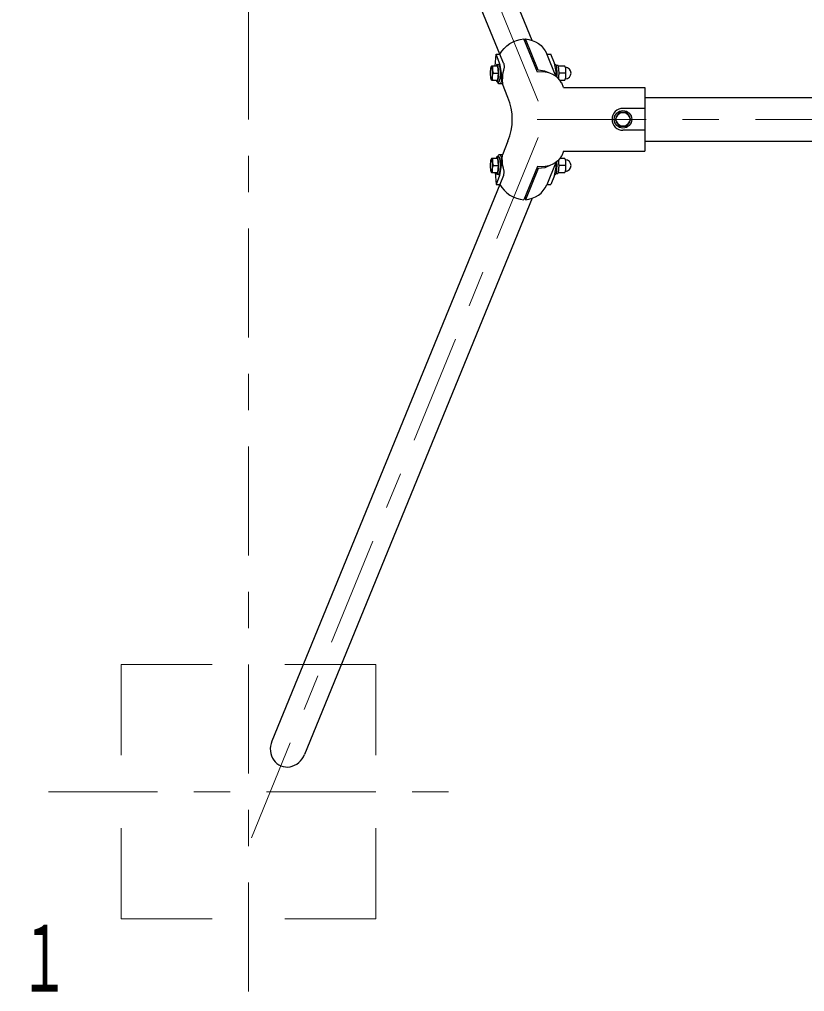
# Model space of a CAD drawing. Units: millimetres on the paper. Extents: x 200 to 618, y 141 to 438.
# Drawn here: x 237.03 to 258.62, y 325.09 to 351.84 of the extents above; entities that cross this region are included whole.
import ezdxf

# ---------------------------------------------------------------- set-up
doc = ezdxf.new("R2010")
doc.units = ezdxf.units.MM
doc.linetypes.add('USER1', pattern=[4.5, 2.5, -2])
doc.linetypes.add('USER2', pattern=[6, 3, -1, 1, -1])
doc.layers.add('線', color=2, linetype='Continuous', lineweight=25)
doc.layers.add('補助', color=2, linetype='Continuous', lineweight=13)
doc.styles.add('ＭＳ ゴシック', font='')
doc.styles.get('ＭＳ ゴシック').set_extended_font_data('MS Gothic')

msp = doc.modelspace()

# ---------------------------------------------------------------- linework, layer by layer
at = {"layer": '線', "color": 1, "linetype": 'USER2', "lineweight": 13}
for p, q in [((243.329, 325.092), (243.329, 373.092)), ((251.293, 349.592), (243.409, 368.864)), ((251.269, 349.092), (309.869, 349.092)), ((251.293, 348.592), (243.409, 329.32)), ((237.829, 330.592), (248.829, 330.592))]:
    msp.add_line(p, q, dxfattribs=at)
at = {"layer": '線', "color": 7}
for p, q in [((251.133, 351.265), (244.872, 366.57)), ((250.239, 350.884), (243.973, 366.202)), ((250.112, 350.554), (250.137, 350.884)), ((250.137, 350.884), (250.246, 350.884)), ((251.783, 350.28), (251.531, 350.896)), ((250.195, 350.089), (250.181, 350.124)), ((250.314, 350.068), (250.229, 350.068)), ((250.466, 349.695), (250.314, 350.068)), ((251.995, 349.972), (251.944, 350.096)), ((251.995, 349.972), (254.229, 349.972)), ((254.229, 349.972), (254.229, 348.212)), ((254.229, 349.697), (260.329, 349.697)), ((254.229, 349.392), (253.629, 349.392)), ((254.229, 348.792), (253.629, 348.792)), ((250.466, 348.489), (250.314, 348.117)), ((254.229, 348.487), (260.329, 348.487)), ((250.195, 348.095), (250.181, 348.06)), ((250.314, 348.117), (250.229, 348.117)), ((251.995, 348.212), (251.944, 348.088)), ((251.995, 348.212), (254.229, 348.212)), ((251.783, 347.904), (251.531, 347.288)), ((250.112, 347.63), (250.137, 347.301)), ((250.239, 347.301), (243.973, 331.982)), ((250.137, 347.301), (250.246, 347.301)), ((251.535, 347.301), (251.645, 347.301)), ((251.133, 346.919), (244.872, 331.614))]:
    msp.add_line(p, q, dxfattribs=at)
at = {"layer": '線'}
for p, q in [((251.276, 350.392), (250.902, 351.305)), ((250.937, 351.22), (250.944, 351.305)), ((251.294, 350.448), (250.944, 351.305)), ((250.236, 350.64), (250.137, 350.884)), ((250.346, 350.64), (250.246, 350.884)), ((251.535, 350.884), (251.645, 350.884)), ((251.745, 350.64), (251.645, 350.884)), ((250.012, 350.554), (250.002, 350.539)), ((250.028, 350.554), (250.012, 350.554)), ((250.186, 350.554), (250.028, 350.554)), ((250.167, 350.604), (250.216, 350.604)), ((250.205, 350.364), (250.186, 350.554)), ((251.755, 350.604), (251.774, 350.604)), ((251.792, 350.579), (251.833, 350.579)), ((252.026, 350.554), (251.85, 350.554)), ((252.028, 350.554), (252.026, 350.554)), ((250.012, 350.174), (250.001, 350.19)), ((250.012, 350.174), (250.028, 350.174)), ((250.028, 350.174), (250.186, 350.174)), ((250.069, 350.364), (250.205, 350.364)), ((250.186, 350.174), (250.205, 350.364)), ((252.046, 350.364), (251.871, 350.364)), ((251.893, 350.174), (252.026, 350.174)), ((252.026, 350.174), (252.028, 350.174)), ((250.167, 350.124), (250.216, 350.124)), ((253.52, 349.282), (253.41, 349.092)), ((253.41, 349.092), (253.52, 348.902)), ((253.739, 349.282), (253.52, 349.282)), ((253.849, 349.092), (253.739, 349.282)), ((253.739, 348.902), (253.849, 349.092)), ((253.52, 348.902), (253.739, 348.902)), ((250.012, 348.01), (250.002, 347.995)), ((250.028, 348.01), (250.012, 348.01)), ((250.186, 348.01), (250.028, 348.01)), ((250.167, 348.06), (250.216, 348.06)), ((250.205, 347.82), (250.186, 348.01)), ((252.026, 348.01), (251.893, 348.01)), ((252.028, 348.01), (252.026, 348.01)), ((250.069, 347.82), (250.205, 347.82)), ((250.186, 347.63), (250.205, 347.82)), ((251.276, 347.793), (250.902, 346.879)), ((251.294, 347.737), (250.944, 346.879)), ((252.046, 347.82), (251.871, 347.82)), ((250.012, 347.63), (250.001, 347.646)), ((250.012, 347.63), (250.028, 347.63)), ((250.028, 347.63), (250.186, 347.63)), ((250.236, 347.544), (250.137, 347.301)), ((250.167, 347.58), (250.216, 347.58)), ((250.346, 347.544), (250.246, 347.301)), ((251.745, 347.544), (251.645, 347.301)), ((251.755, 347.58), (251.774, 347.58)), ((251.792, 347.605), (251.833, 347.605)), ((251.85, 347.63), (252.026, 347.63)), ((252.026, 347.63), (252.028, 347.63)), ((250.937, 346.964), (250.944, 346.879))]:
    msp.add_line(p, q, dxfattribs=at)
at = {"layer": '線', "color": 7}
for points in [[(250.246, 350.884), (250.298, 350.968), (250.362, 351.045), (250.435, 351.115), (250.517, 351.176), (250.607, 351.226), (250.702, 351.264), (250.801, 351.291), (250.902, 351.305)], [(250.944, 351.305), (251.04, 351.291), (251.134, 351.265), (251.221, 351.227), (251.302, 351.179), (251.375, 351.12), (251.438, 351.053), (251.49, 350.978), (251.531, 350.896)], [(250.229, 350.068), (250.223, 350.068), (250.217, 350.07), (250.211, 350.073), (250.206, 350.077), (250.2, 350.082), (250.195, 350.089)], [(250.229, 348.117), (250.22, 348.115), (250.211, 348.111), (250.203, 348.105), (250.195, 348.095)], [(250.246, 347.301), (250.298, 347.216), (250.362, 347.139), (250.435, 347.069), (250.517, 347.009), (250.607, 346.959), (250.702, 346.92), (250.801, 346.893), (250.902, 346.879)], [(250.944, 346.879), (251.04, 346.893), (251.134, 346.919), (251.221, 346.957), (251.302, 347.005), (251.375, 347.064), (251.438, 347.131), (251.49, 347.207), (251.531, 347.288)], [(243.973, 331.982), (243.95, 331.916), (243.935, 331.848), (243.929, 331.778), (243.931, 331.71), (243.942, 331.642), (243.961, 331.578), (243.988, 331.517), (244.022, 331.461), (244.063, 331.41), (244.11, 331.367), (244.163, 331.33), (244.22, 331.302), (244.28, 331.282), (244.343, 331.271), (244.407, 331.269), (244.472, 331.277), (244.535, 331.293), (244.597, 331.317), (244.656, 331.35), (244.711, 331.391), (244.76, 331.438), (244.804, 331.492), (244.842, 331.551), (244.872, 331.614)]]:
    msp.add_lwpolyline(points, dxfattribs=at)
at = {"layer": '線'}
for points in [[(250.009, 350.184), (250.012, 350.185), (250.014, 350.187), (250.017, 350.191), (250.02, 350.195), (250.022, 350.201), (250.025, 350.208), (250.027, 350.217), (250.029, 350.226), (250.031, 350.237), (250.033, 350.249), (250.035, 350.261), (250.036, 350.274), (250.037, 350.288), (250.038, 350.303), (250.039, 350.318), (250.04, 350.333), (250.04, 350.349), (250.04, 350.364), (250.04, 350.38), (250.04, 350.396), (250.039, 350.411), (250.038, 350.426), (250.037, 350.44), (250.036, 350.454), (250.035, 350.468), (250.033, 350.48), (250.031, 350.492), (250.029, 350.502), (250.027, 350.512), (250.025, 350.52), (250.022, 350.528), (250.02, 350.534), (250.017, 350.538), (250.014, 350.542), (250.012, 350.544), (250.009, 350.544), (250.006, 350.544), (250.004, 350.542), (250.001, 350.538), (249.998, 350.534), (249.996, 350.528), (249.993, 350.52), (249.991, 350.512), (249.989, 350.502), (249.987, 350.492), (249.985, 350.48), (249.983, 350.468), (249.982, 350.454), (249.981, 350.44), (249.98, 350.426), (249.979, 350.411), (249.978, 350.396), (249.978, 350.38), (249.978, 350.364), (249.978, 350.349), (249.978, 350.333), (249.979, 350.318), (249.98, 350.303), (249.981, 350.288), (249.982, 350.274), (249.983, 350.261), (249.985, 350.249), (249.987, 350.237), (249.989, 350.226), (249.991, 350.217), (249.993, 350.208), (249.996, 350.201), (249.998, 350.195), (250.001, 350.191), (250.004, 350.187), (250.006, 350.185)], [(250.009, 347.64), (250.012, 347.641), (250.014, 347.643), (250.017, 347.646), (250.02, 347.651), (250.022, 347.657), (250.025, 347.664), (250.027, 347.672), (250.029, 347.682), (250.031, 347.693), (250.033, 347.704), (250.035, 347.717), (250.036, 347.73), (250.037, 347.744), (250.038, 347.758), (250.039, 347.773), (250.04, 347.789), (250.04, 347.804), (250.04, 347.82), (250.04, 347.836), (250.04, 347.851), (250.039, 347.866), (250.038, 347.881), (250.037, 347.896), (250.036, 347.91), (250.035, 347.923), (250.033, 347.936), (250.031, 347.947), (250.029, 347.958), (250.027, 347.967), (250.025, 347.976), (250.022, 347.983), (250.02, 347.989), (250.017, 347.994), (250.014, 347.997), (250.012, 347.999), (250.009, 348), (250.006, 347.999), (250.004, 347.997), (250.001, 347.994), (249.998, 347.989), (249.996, 347.983), (249.993, 347.976), (249.991, 347.967), (249.989, 347.958), (249.987, 347.947), (249.985, 347.936), (249.983, 347.923), (249.982, 347.91), (249.981, 347.896), (249.98, 347.881), (249.979, 347.866), (249.978, 347.851), (249.978, 347.836), (249.978, 347.82), (249.978, 347.804), (249.978, 347.789), (249.979, 347.773), (249.98, 347.758), (249.981, 347.744), (249.982, 347.73), (249.983, 347.717), (249.985, 347.704), (249.987, 347.693), (249.989, 347.682), (249.991, 347.672), (249.993, 347.664), (249.996, 347.657), (249.998, 347.651), (250.001, 347.646), (250.004, 347.643), (250.006, 347.641)]]:
    msp.add_lwpolyline(points, close=True, dxfattribs=at)
for points in [[(250.05, 350.554), (250.047, 350.553), (250.045, 350.55), (250.042, 350.545), (250.04, 350.539), (250.038, 350.53), (250.037, 350.521), (250.036, 350.51), (250.036, 350.498), (250.036, 350.486), (250.037, 350.473), (250.038, 350.459), (250.039, 350.446), (250.041, 350.433), (250.043, 350.42), (250.046, 350.409), (250.049, 350.398), (250.052, 350.388), (250.055, 350.38), (250.058, 350.374), (250.062, 350.369), (250.065, 350.366), (250.068, 350.364)], [(250.141, 350.174), (250.146, 350.154), (250.152, 350.139), (250.158, 350.129), (250.165, 350.125), (250.171, 350.126), (250.177, 350.132), (250.183, 350.144), (250.189, 350.161), (250.194, 350.183), (250.198, 350.209), (250.202, 350.238), (250.205, 350.271), (250.207, 350.305), (250.208, 350.341), (250.208, 350.378), (250.207, 350.414), (250.206, 350.449), (250.203, 350.482), (250.199, 350.512), (250.195, 350.539), (250.19, 350.562), (250.185, 350.581), (250.179, 350.594), (250.173, 350.602), (250.166, 350.604), (250.16, 350.601), (250.154, 350.593), (250.148, 350.579), (250.144, 350.568), (250.141, 350.554)], [(250.216, 350.124), (250.221, 350.126), (250.227, 350.133), (250.232, 350.143), (250.237, 350.157), (250.241, 350.174), (250.245, 350.195), (250.249, 350.218), (250.252, 350.244), (250.254, 350.273), (250.256, 350.302), (250.257, 350.333), (250.257, 350.364), (250.257, 350.396), (250.256, 350.426), (250.254, 350.456), (250.252, 350.484), (250.249, 350.51), (250.245, 350.534), (250.241, 350.555), (250.237, 350.572), (250.232, 350.586), (250.227, 350.596), (250.221, 350.602), (250.216, 350.604)], [(251.636, 350.355), (251.477, 350.422), (251.294, 350.448)], [(251.811, 350.258), (251.813, 350.288), (251.815, 350.318), (251.815, 350.35), (251.815, 350.382), (251.815, 350.413), (251.813, 350.444), (251.811, 350.473), (251.808, 350.501), (251.805, 350.526), (251.801, 350.548), (251.796, 350.567), (251.791, 350.582), (251.786, 350.594), (251.781, 350.601), (251.777, 350.604), (251.774, 350.604)], [(251.859, 350.214), (251.863, 350.235), (251.865, 350.258), (251.867, 350.284), (251.869, 350.311), (251.87, 350.338), (251.87, 350.366), (251.87, 350.395), (251.869, 350.422), (251.867, 350.449), (251.865, 350.474), (251.862, 350.497), (251.859, 350.518), (251.855, 350.536), (251.851, 350.552), (251.847, 350.564), (251.842, 350.573), (251.837, 350.578), (251.833, 350.579)], [(252.046, 350.364), (252.049, 350.366), (252.051, 350.369), (252.054, 350.374), (252.056, 350.38), (252.058, 350.388), (252.059, 350.398), (252.06, 350.409), (252.06, 350.42), (252.06, 350.433), (252.059, 350.446), (252.058, 350.459), (252.057, 350.473), (252.055, 350.486), (252.053, 350.498), (252.05, 350.51), (252.047, 350.521), (252.044, 350.53), (252.041, 350.539), (252.038, 350.545), (252.034, 350.55), (252.031, 350.553), (252.028, 350.554)], [(252.06, 350.316), (252.061, 350.34), (252.061, 350.364), (252.061, 350.389), (252.06, 350.413)], [(250.05, 350.174), (250.047, 350.176), (250.045, 350.179), (250.042, 350.184), (250.04, 350.19), (250.038, 350.198), (250.037, 350.208), (250.036, 350.219), (250.036, 350.23), (250.036, 350.243), (250.037, 350.256), (250.038, 350.269), (250.039, 350.283), (250.041, 350.296), (250.043, 350.308), (250.046, 350.32), (250.049, 350.331), (250.052, 350.34), (250.055, 350.349), (250.058, 350.355), (250.062, 350.36), (250.065, 350.363), (250.068, 350.364)], [(250.289, 350.185), (250.288, 350.169), (250.287, 350.154), (250.284, 350.139), (250.28, 350.124), (250.276, 350.111), (250.27, 350.1), (250.264, 350.089), (250.257, 350.081), (250.249, 350.075), (250.242, 350.07), (250.234, 350.068), (250.225, 350.068), (250.217, 350.07), (250.21, 350.074), (250.202, 350.081), (250.195, 350.089)], [(251.942, 350.096), (251.896, 350.17), (251.836, 350.236), (251.764, 350.292), (251.681, 350.337), (251.588, 350.37), (251.488, 350.391), (251.384, 350.398), (251.276, 350.392)], [(252.028, 350.174), (252.031, 350.176), (252.034, 350.178), (252.037, 350.183), (252.04, 350.189), (252.043, 350.196), (252.046, 350.205), (252.049, 350.214), (252.052, 350.225), (252.054, 350.237), (252.056, 350.249), (252.058, 350.261), (252.059, 350.274), (252.06, 350.286), (252.06, 350.299), (252.06, 350.31), (252.06, 350.321), (252.059, 350.331), (252.058, 350.34), (252.056, 350.348), (252.054, 350.354), (252.052, 350.359), (252.049, 350.363), (252.047, 350.364), (252.046, 350.364)], [(250.05, 348.01), (250.047, 348.009), (250.045, 348.005), (250.042, 348.001), (250.04, 347.994), (250.038, 347.986), (250.037, 347.976), (250.036, 347.966), (250.036, 347.954), (250.036, 347.941), (250.037, 347.928), (250.038, 347.915), (250.039, 347.902), (250.041, 347.888), (250.043, 347.876), (250.046, 347.864), (250.049, 347.853), (250.052, 347.844), (250.055, 347.836), (250.058, 347.829), (250.062, 347.824), (250.065, 347.821), (250.068, 347.82)], [(250.141, 347.63), (250.146, 347.61), (250.152, 347.595), (250.158, 347.585), (250.165, 347.58), (250.171, 347.581), (250.177, 347.588), (250.183, 347.6), (250.189, 347.617), (250.194, 347.638), (250.198, 347.664), (250.202, 347.694), (250.205, 347.726), (250.207, 347.761), (250.208, 347.797), (250.208, 347.833), (250.207, 347.869), (250.206, 347.904), (250.203, 347.938), (250.199, 347.968), (250.195, 347.995), (250.19, 348.018), (250.185, 348.036), (250.179, 348.049), (250.173, 348.057), (250.166, 348.06), (250.16, 348.057), (250.154, 348.048), (250.148, 348.034), (250.144, 348.023), (250.141, 348.01)], [(250.289, 347.999), (250.288, 348.015), (250.287, 348.031), (250.284, 348.046), (250.28, 348.06), (250.276, 348.073), (250.27, 348.085), (250.264, 348.095), (250.257, 348.103), (250.249, 348.11), (250.241, 348.114), (250.233, 348.116), (250.225, 348.116), (250.217, 348.114), (250.209, 348.11), (250.202, 348.103), (250.195, 348.095)], [(250.216, 347.58), (250.221, 347.582), (250.227, 347.588), (250.232, 347.598), (250.237, 347.612), (250.241, 347.629), (250.245, 347.65), (250.249, 347.674), (250.252, 347.7), (250.254, 347.728), (250.256, 347.758), (250.257, 347.789), (250.257, 347.82), (250.257, 347.851), (250.256, 347.882), (250.254, 347.912), (250.252, 347.94), (250.249, 347.966), (250.245, 347.99), (250.241, 348.01), (250.237, 348.028), (250.232, 348.042), (250.227, 348.052), (250.221, 348.058), (250.216, 348.06)], [(251.942, 348.088), (251.896, 348.014), (251.836, 347.948), (251.764, 347.892), (251.681, 347.847), (251.588, 347.814), (251.488, 347.793), (251.384, 347.786), (251.276, 347.793)], [(252.046, 347.82), (252.049, 347.821), (252.051, 347.824), (252.054, 347.829), (252.056, 347.836), (252.058, 347.844), (252.059, 347.853), (252.06, 347.864), (252.06, 347.876), (252.06, 347.888), (252.059, 347.902), (252.058, 347.915), (252.057, 347.928), (252.055, 347.941), (252.053, 347.954), (252.05, 347.966), (252.047, 347.976), (252.044, 347.986), (252.041, 347.994), (252.038, 348.001), (252.034, 348.005), (252.031, 348.009), (252.028, 348.01)], [(250.05, 347.63), (250.047, 347.631), (250.045, 347.634), (250.042, 347.639), (250.04, 347.646), (250.038, 347.654), (250.037, 347.663), (250.036, 347.674), (250.036, 347.686), (250.036, 347.698), (250.037, 347.712), (250.038, 347.725), (250.039, 347.738), (250.041, 347.751), (250.043, 347.764), (250.046, 347.776), (250.049, 347.786), (250.052, 347.796), (250.055, 347.804), (250.058, 347.811), (250.062, 347.815), (250.065, 347.819), (250.068, 347.82)], [(251.636, 347.829), (251.477, 347.762), (251.294, 347.737)], [(251.774, 347.58), (251.78, 347.582), (251.786, 347.59), (251.791, 347.602), (251.797, 347.619), (251.801, 347.64), (251.806, 347.665), (251.809, 347.693), (251.812, 347.724), (251.814, 347.757), (251.815, 347.791), (251.815, 347.826), (251.815, 347.86), (251.813, 347.894), (251.811, 347.926)], [(251.833, 347.605), (251.838, 347.607), (251.844, 347.614), (251.849, 347.625), (251.854, 347.641), (251.858, 347.66), (251.862, 347.683), (251.865, 347.709), (251.867, 347.737), (251.869, 347.767), (251.87, 347.798), (251.87, 347.829), (251.869, 347.861), (251.868, 347.891), (251.866, 347.92), (251.863, 347.947), (251.859, 347.971)], [(252.028, 347.63), (252.031, 347.631), (252.034, 347.634), (252.037, 347.638), (252.04, 347.644), (252.043, 347.651), (252.046, 347.66), (252.049, 347.67), (252.052, 347.681), (252.054, 347.692), (252.056, 347.704), (252.058, 347.717), (252.059, 347.729), (252.06, 347.742), (252.06, 347.754), (252.06, 347.766), (252.06, 347.777), (252.059, 347.787), (252.058, 347.796), (252.056, 347.804), (252.054, 347.81), (252.052, 347.815), (252.049, 347.818), (252.047, 347.819), (252.046, 347.82)], [(252.06, 347.771), (252.061, 347.795), (252.061, 347.82), (252.061, 347.844), (252.06, 347.868)]]:
    msp.add_lwpolyline(points, dxfattribs=at)
at = {"layer": '線', "color": 4, "linetype": 'USER1', "lineweight": 13}
msp.add_lwpolyline([(239.829, 327.092), (246.829, 327.092), (246.829, 334.092), (239.829, 334.092)], close=True, dxfattribs=at)
at = {"layer": '線'}
for radius in [0.24, 0.19]:
    msp.add_circle((253.629, 349.092), radius, dxfattribs=at)
for centre, radius, start, end in [((248.858, 350.25), 1.433, 357.4138, 15.7856), ((250.366, 350.25), 1.433, 0.7019, 15.7856), ((252.04, 350.364), 0.16, 272.3626, 87.6374), ((248.858, 347.934), 1.433, 344.2144, 2.5862), ((250.366, 347.934), 1.433, 344.2144, 359.2981), ((252.04, 347.82), 0.16, 272.3626, 87.6374)]:
    msp.add_arc(centre, radius, start, end, dxfattribs=at)
at = {"layer": '線', "color": 7}
for centre, radius, start, end in [((248.991, 349.092), 1.594, 337.7511, 22.249), ((253.629, 349.092), 0.3, 90, 270)]:
    msp.add_arc(centre, radius, start, end, dxfattribs=at)
at = {"layer": '線'}
for points, knots in [([(250.346, 350.64), (250.348, 350.631), (250.35, 350.623), (250.352, 350.614), (250.354, 350.605), (250.355, 350.597), (250.356, 350.588), (250.358, 350.579), (250.359, 350.57), (250.359, 350.561), (250.36, 350.552), (250.36, 350.544), (250.36, 350.535), (250.359, 350.526), (250.359, 350.517), (250.357, 350.508), (250.356, 350.499), (250.354, 350.491), (250.353, 350.482), (250.351, 350.473), (250.349, 350.465), (250.346, 350.456), (250.344, 350.448), (250.342, 350.439), (250.339, 350.43), (250.337, 350.422), (250.334, 350.413), (250.332, 350.405), (250.33, 350.396), (250.328, 350.388), (250.326, 350.379), (250.324, 350.37), (250.323, 350.362), (250.321, 350.353), (250.32, 350.344), (250.319, 350.335), (250.318, 350.326), (250.317, 350.318), (250.316, 350.309), (250.316, 350.3), (250.315, 350.291), (250.315, 350.282), (250.314, 350.273), (250.314, 350.264), (250.313, 350.255), (250.313, 350.247)], [0, 0, 0, 0, 1, 1, 1, 2, 2, 2, 3, 3, 3, 4, 4, 4, 5, 5, 5, 6, 6, 6, 7, 7, 7, 8, 8, 8, 9, 9, 9, 10, 10, 10, 11, 11, 11, 12, 12, 12, 13, 13, 13, 14, 14, 14, 15, 15, 15, 15]), ([(250.313, 350.247), (250.313, 350.241), (250.312, 350.235), (250.312, 350.229), (250.311, 350.223), (250.311, 350.217), (250.311, 350.211), (250.31, 350.205), (250.31, 350.199), (250.31, 350.193), (250.31, 350.187), (250.31, 350.181), (250.31, 350.175), (250.31, 350.169), (250.31, 350.163), (250.31, 350.157), (250.31, 350.151), (250.31, 350.145), (250.31, 350.139), (250.31, 350.133), (250.31, 350.127), (250.31, 350.121), (250.311, 350.115), (250.311, 350.109), (250.311, 350.103), (250.311, 350.097), (250.312, 350.091), (250.312, 350.086), (250.313, 350.08), (250.313, 350.074), (250.314, 350.068)], [0, 0, 0, 0, 1, 1, 1, 2, 2, 2, 3, 3, 3, 4, 4, 4, 5, 5, 5, 6, 6, 6, 7, 7, 7, 8, 8, 8, 9, 9, 9, 10, 10, 10, 10]), ([(250.313, 347.938), (250.313, 347.944), (250.312, 347.949), (250.312, 347.955), (250.311, 347.961), (250.311, 347.967), (250.311, 347.973), (250.31, 347.979), (250.31, 347.985), (250.31, 347.991), (250.31, 347.997), (250.31, 348.003), (250.31, 348.009), (250.31, 348.015), (250.31, 348.021), (250.31, 348.027), (250.31, 348.033), (250.31, 348.039), (250.31, 348.045), (250.31, 348.051), (250.31, 348.057), (250.31, 348.063), (250.311, 348.069), (250.311, 348.075), (250.311, 348.081), (250.311, 348.087), (250.312, 348.093), (250.312, 348.099), (250.313, 348.105), (250.313, 348.111), (250.314, 348.117)], [0, 0, 0, 0, 1, 1, 1, 2, 2, 2, 3, 3, 3, 4, 4, 4, 5, 5, 5, 6, 6, 6, 7, 7, 7, 8, 8, 8, 9, 9, 9, 10, 10, 10, 10]), ([(250.346, 347.544), (250.348, 347.553), (250.35, 347.562), (250.352, 347.57), (250.354, 347.579), (250.355, 347.588), (250.356, 347.596), (250.358, 347.605), (250.359, 347.614), (250.359, 347.623), (250.36, 347.632), (250.36, 347.641), (250.36, 347.65), (250.359, 347.658), (250.359, 347.667), (250.357, 347.676), (250.356, 347.685), (250.354, 347.694), (250.353, 347.702), (250.351, 347.711), (250.349, 347.719), (250.346, 347.728), (250.344, 347.737), (250.342, 347.745), (250.339, 347.754), (250.337, 347.762), (250.334, 347.771), (250.332, 347.779), (250.33, 347.788), (250.328, 347.797), (250.326, 347.805), (250.324, 347.814), (250.323, 347.823), (250.321, 347.831), (250.32, 347.84), (250.319, 347.849), (250.318, 347.858), (250.317, 347.867), (250.316, 347.876), (250.316, 347.884), (250.315, 347.893), (250.315, 347.902), (250.314, 347.911), (250.314, 347.92), (250.313, 347.929), (250.313, 347.938)], [0, 0, 0, 0, 1, 1, 1, 2, 2, 2, 3, 3, 3, 4, 4, 4, 5, 5, 5, 6, 6, 6, 7, 7, 7, 8, 8, 8, 9, 9, 9, 10, 10, 10, 11, 11, 11, 12, 12, 12, 13, 13, 13, 14, 14, 14, 15, 15, 15, 15])]:
    msp.add_open_spline(points, degree=3, knots=knots, dxfattribs=at)

# ---------------------------------------------------------------- texts
at = {"layer": '補助', "insert": (234.77, 326.925), "char_height": 1.833, "attachment_point": 1, "style": 'ＭＳ ゴシック'}
msp.add_mtext('\\T1.64;\\W0.55;Ｆ１', dxfattribs=at)

doc.saveas('drawing.dxf')
